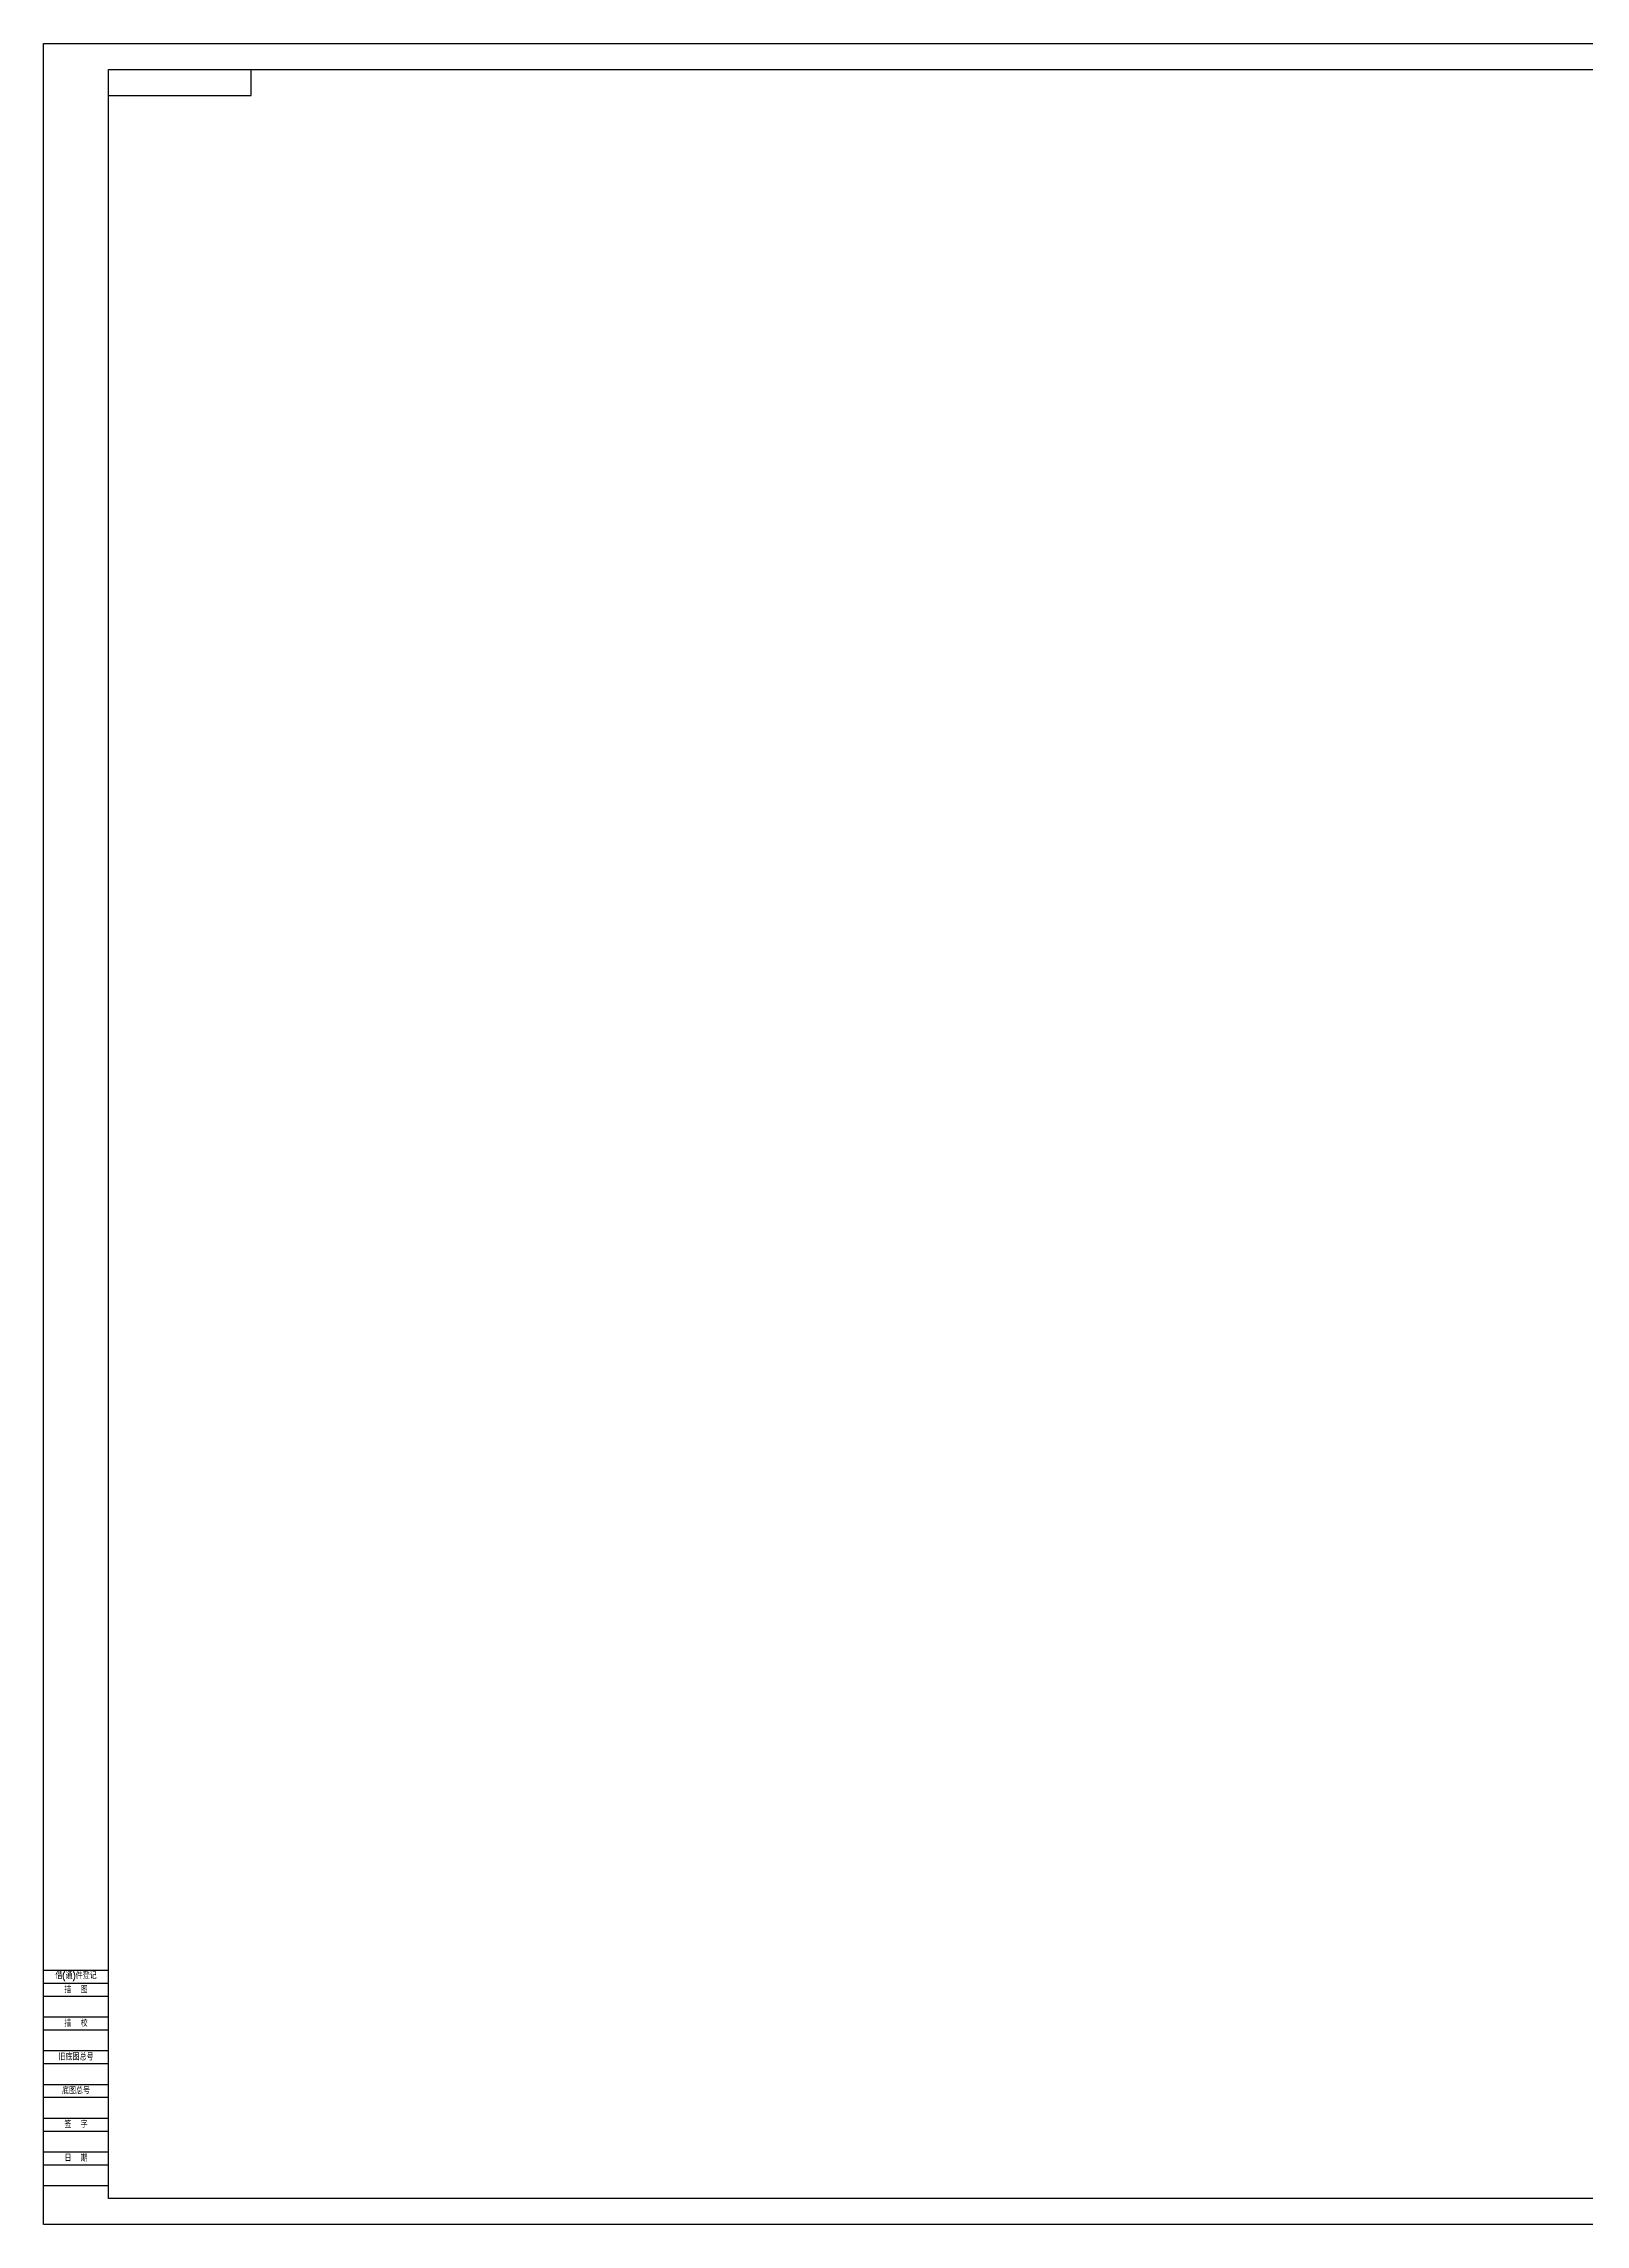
# Model space of a CAD drawing. Header units: millimetres. Extents: x -25 to 1164, y -10 to 831.
# Drawn here: x -25 to 570, y -10 to 831 of the extents above; entities that cross this region are included whole.
import ezdxf
from ezdxf.enums import TextEntityAlignment as Align

# ---------------------------------------------------------------- set-up
doc = ezdxf.new("R2010")
doc.units = ezdxf.units.MM
doc.styles.add('BomFont', font='txt.shx', dxfattribs={"width": 0.8, "bigfont": 'hzfs.shx'})

# ---------------------------------------------------------------- blocks, each defined once
blk = doc.blocks.new('Frame_A0X1')
at = {"color": 3}
blk.add_lwpolyline([(-25, -10), (-25, 831), (1164, 831), (1164, -10)], close=True, dxfattribs=at)
at = {"color": 2}
blk.add_lwpolyline([(0, 0), (0, 821), (1154, 821), (1154, 0)], close=True, dxfattribs=at)
blk.add_lwpolyline([(0, 811), (55, 811), (55, 821)], dxfattribs=at)
at = {"color": 2, "style": 'BomFont', "flags": 1}
blk.add_attdef('TopLeftCornerInvertNo', text='', height=5, rotation=179.99985, dxfattribs=at).set_placement((27.5, 816), align=Align.MIDDLE_CENTER)
blk = doc.blocks.new('YY_ADDFRAME', base_point=(-25, -10))
at = {"color": 2}
for p, q in [((-25, 88), (0, 88)), ((-25, 88), (0, 88)), ((-25, 83), (0, 83)), ((-25, 78), (0, 78)), ((-25, 70), (0, 70)), ((-25, 65), (0, 65)), ((-25, 57), (0, 57)), ((-25, 52), (0, 52)), ((-25, 44), (0, 44)), ((-25, 39), (0, 39)), ((-25, 31), (0, 31)), ((-25, 26), (0, 26)), ((-25, 18), (0, 18)), ((-25, 13), (0, 13)), ((-25, 5), (0, 5))]:
    blk.add_line(p, q, dxfattribs=at)
at = {"color": 7, "char_height": 2.5, "width": 25, "attachment_point": 5, "style": 'BomFont'}
for s, insert in [('借(通)件登记', (-12.5, 85.5)), ('描  图', (-12.5, 80.5)), ('描  校', (-12.5, 67.5)), ('旧底图总号', (-12.5, 54.5)), ('底图总号', (-12.5, 41.5)), ('签  字', (-12.5, 28.5)), ('日  期', (-12.5, 15.5))]:
    blk.add_mtext(s, dxfattribs=dict(at, insert=insert))
at = {"color": 7, "style": 'BomFont'}
for tag, p in [('描  图', (-12.5, 74)), ('描  校', (-12.5, 61)), ('旧底图总号', (-12.5, 48)), ('底图总号', (-12.5, 35)), ('签  字', (-12.5, 22)), ('日  期', (-12.5, 9))]:
    blk.add_attdef(tag, text='', height=2.5, dxfattribs=at).set_placement(p, align=Align.MIDDLE_CENTER)

msp = doc.modelspace()

# ---------------------------------------------------------------- block references
for name, p in [('Frame_A0X1', (0, 0)), ('YY_ADDFRAME', (-25, -10))]:
    msp.add_blockref(name, p)

doc.saveas('drawing.dxf')
